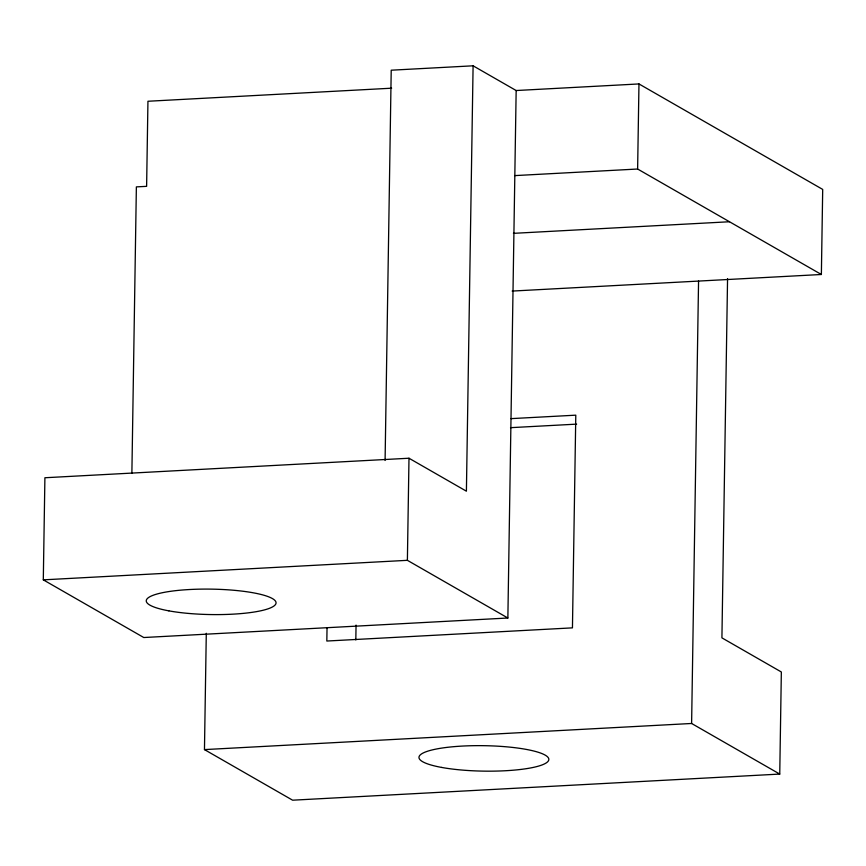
<?xml version="1.0" encoding="UTF-8"?>
<svg xmlns="http://www.w3.org/2000/svg" width="866" height="866" viewBox="0 0 866 866"><rect width="100%" height="100%" fill="white"/><g stroke="black" fill="none" stroke-linecap="round" stroke-linejoin="round"><path stroke-width="1.3" d="M473.096 65.805L516.158 90.529L507.866 618.01L143.778 637.528L43.3 579.852L44.902 477.751L408.99 458.233L466.406 491.195L473.096 65.805L391.215 70.2L385.089 460.474M131.881 473.182L136.373 186.883L146.614 186.342L147.945 101.257L391.649 88.191M727.559 278.646L721.919 637.863L781.348 671.984L779.746 774.074L292.611 800.195L204.463 749.599L206.292 633.284M327.045 627.569L326.828 641.035L572.448 627.861L575.793 415.171L511.016 418.635M355.818 639.952L356.056 625.1M507.866 618.01L407.388 560.324L408.99 458.233M638.967 83.937L822.7 189.416L821.369 274.49L637.625 169.022L638.967 83.937L516.158 90.529M779.746 774.074L691.609 723.478L698.559 281.071M514.815 175.603L637.625 169.022M513.441 233.344L729.497 221.75M512.174 291.073L821.369 274.49M510.518 427.674L576.648 424.134M43.3 579.852L407.388 560.324M204.463 749.599L691.609 723.478M168.859 610.855A64.907 12.719 0.9 0 0 274.933 605.161A64.907 12.719 0.9 0 0 189.676 589.519A64.907 12.719 0.9 0 0 168.859 610.855M441.552 767.417A64.961 12.73 0.9 0 0 547.713 761.723A64.961 12.73 0.9 0 0 462.401 746.07A64.961 12.73 0.9 0 0 441.552 767.417"/></g></svg>
